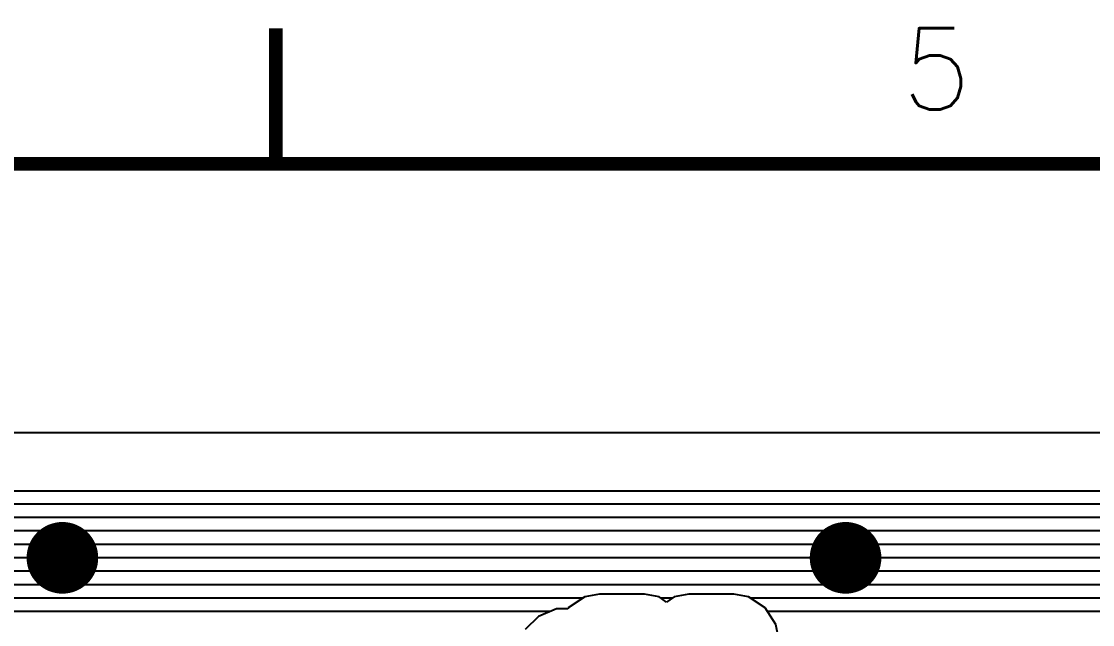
# Model space of a CAD drawing. Extents: x 295 to 953, y 10 to 290.
# Drawn here: x 677.59 to 717.11, y 268.01 to 290.25 of the extents above; entities that cross this region are included whole.
import ezdxf
from ezdxf.enums import TextEntityAlignment as Align

# ---------------------------------------------------------------- set-up
doc = ezdxf.new("R2010")
doc.units = 0
doc.header["$LTSCALE"] = 5
doc.header["$MEASUREMENT"] = 0
doc.layers.get('0').update_dxf_attribs({"linetype": 'CONTINUOUS', "lineweight": 25})
for name, color, linetype in [('DV-DPO-A6_BOT', 7, 'CONTINUOUS'), ('문자', 4, 'CONTINUOUS'), ('테두리', 3, 'CONTINUOUS')]:
    doc.layers.add(name, color=color, linetype=linetype)
doc.styles.get("Standard").update_dxf_attribs({"font": 'simplex.shx'})

# ---------------------------------------------------------------- blocks, each defined once
blk = doc.blocks.new('C')
at = {"layer": '테두리', "const_width": 0.5}
for points in [[(210, 290), (210, 285)], [(15, 285), (15, 15), (405, 15), (405, 285), (15, 285)]]:
    blk.add_lwpolyline(points, dxfattribs=at)
at = {"layer": '문자'}
blk.add_text('5', height=3, dxfattribs=at).set_placement((234.375, 288.5), align=Align.MIDDLE)

msp = doc.modelspace()

# ---------------------------------------------------------------- linework, layer by layer
at = {"const_width": 1.321}
for points in [[(679.762, 270.474, -1), (678.441, 270.474, -1)], [(708.655, 270.474, -1), (707.334, 270.474, -1)]]:
    msp.add_lwpolyline(points, format="xyb", close=True, dxfattribs=at)
at = {"layer": 'DV-DPO-A6_BOT'}
for p, q in [((529.277, 275.097), (843.878, 275.097)), ((648.558, 272.95), (792.757, 272.95)), ((791.535, 272.455), (547.352, 272.455)), ((745.842, 271.96), (546.857, 271.96)), ((745.347, 271.464), (546.361, 271.464)), ((744.851, 270.969), (545.866, 270.969)), ((744.356, 270.474), (545.371, 270.474)), ((743.861, 269.979), (544.876, 269.979)), ((743.365, 269.483), (544.625, 269.483)), ((698.914, 269.14), (698.372, 269.034)), ((700.571, 269.14), (698.914, 269.14)), ((701.113, 269.034), (700.571, 269.14)), ((702.216, 269.14), (701.674, 269.034)), ((703.873, 269.14), (702.216, 269.14)), ((704.415, 269.034), (703.873, 269.14)), ((698.313, 268.988), (544.545, 268.988)), ((698.372, 269.034), (697.765, 268.625)), ((701.39, 268.843), (701.113, 269.034)), ((701.615, 268.988), (701.172, 268.988)), ((701.674, 269.034), (701.39, 268.843)), ((705.023, 268.625), (704.415, 269.034)), ((742.87, 268.988), (704.474, 268.988)), ((697.098, 268.493), (544.545, 268.493)), ((697.335, 268.592), (696.668, 268.314)), ((697.745, 268.592), (697.335, 268.592)), ((697.765, 268.625), (697.745, 268.592)), ((705.425, 268.017), (705.023, 268.625)), ((742.375, 268.493), (705.108, 268.493)), ((696.668, 268.314), (696.173, 267.826)), ((705.538, 267.476), (705.425, 268.017))]:
    msp.add_line(p, q, dxfattribs=at)

# ---------------------------------------------------------------- block references
msp.add_blockref('C', (476.978, 0))

doc.saveas('drawing.dxf')
